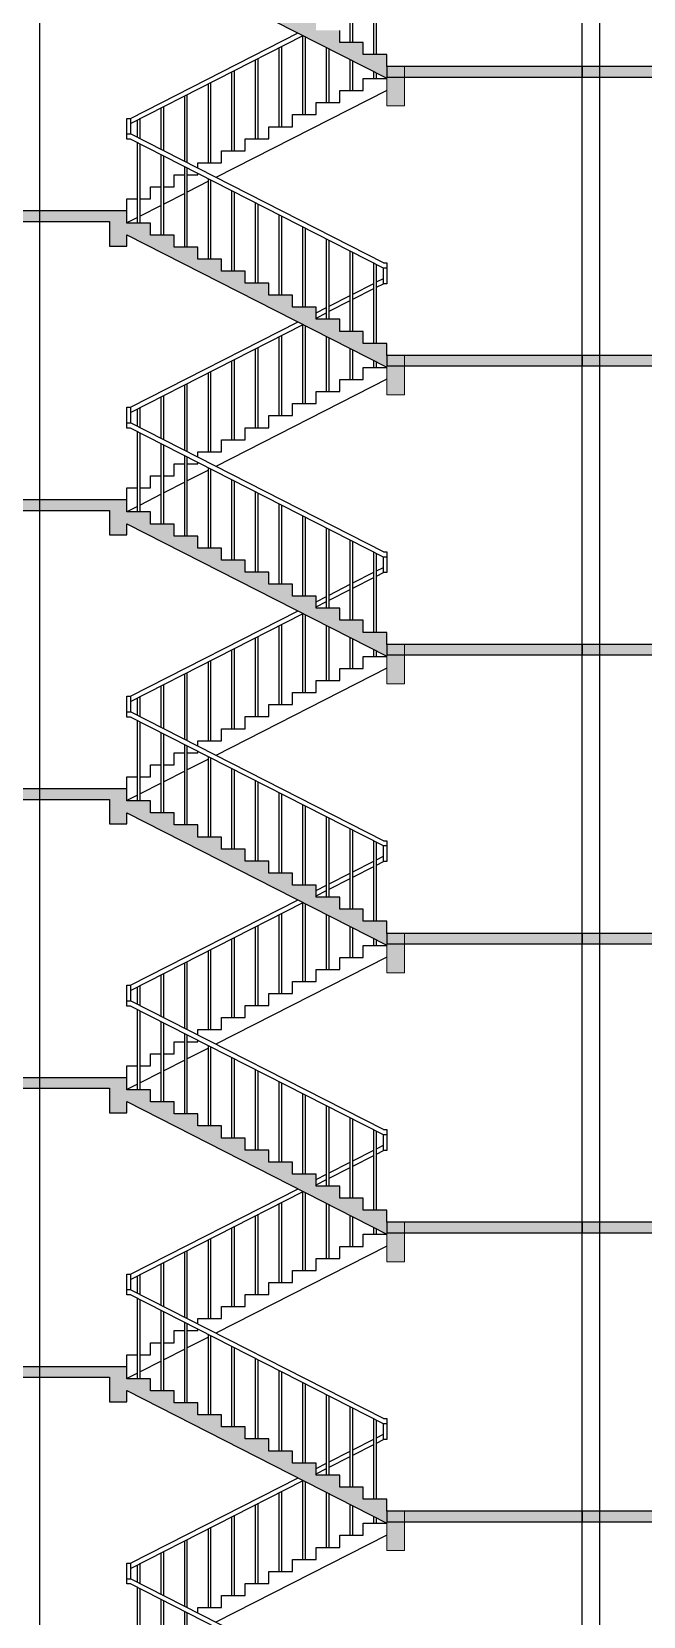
# Model space of a CAD drawing. Extents: x -1 to 1050000, y -900000 to 0.
# Drawn here: x 547831 to 554817, y -129801 to -111703 of the extents above; entities that cross this region are included whole.
import ezdxf

# ---------------------------------------------------------------- set-up
doc = ezdxf.new("R2010")
doc.units = 0
doc.header["$LTSCALE"] = 1000
doc.header["$MEASUREMENT"] = 0
for name, color, linetype in [('COLUMN', 9, 'Continuous'), ('E_LINE', 7, 'Continuous'), ('FLOOR-100', 173, 'Continuous'), ('PUB_HATCH', 8, 'Continuous'), ('S_E_STAIR', 4, 'Continuous'), ('S_STAIR', 9, 'Continuous'), ('S_WALL', 9, 'Continuous')]:
    doc.layers.add(name, color=color, linetype=linetype)
doc.layers.add('TL-floor', color=35, linetype='Continuous', lineweight=18)

msp = doc.modelspace()

# ---------------------------------------------------------------- hatches: boundary and pattern name
at = {"layer": 'FLOOR-100'}
h = msp.add_hatch(color=256, dxfattribs=at)
h.dxf.hatch_style = 1
h.paths.add_polyline_path([(554118.88, -112100.67), (551888.88, -112100.67), (551888.88, -112220.67), (554118.88, -112220.67)])
h = msp.add_hatch(color=256, dxfattribs=at)
h.dxf.hatch_style = 1
h.paths.add_polyline_path([(566668.88, -112220.67), (566668.88, -112100.67), (554118.88, -112100.67), (554118.88, -112220.67)])
h = msp.add_hatch(color=256, dxfattribs=at)
h.dxf.hatch_style = 1
h.paths.add_polyline_path([(554118.88, -115400.67), (551888.88, -115400.67), (551888.88, -115520.67), (554118.88, -115520.67)])
h = msp.add_hatch(color=256, dxfattribs=at)
h.dxf.hatch_style = 1
h.paths.add_polyline_path([(566668.88, -115520.67), (566668.88, -115400.67), (554118.88, -115400.67), (554118.88, -115520.67)])
h = msp.add_hatch(color=256, dxfattribs=at)
h.dxf.hatch_style = 1
h.paths.add_polyline_path([(554118.88, -118700.67), (551888.88, -118700.67), (551888.88, -118820.67), (554118.88, -118820.67)])
h = msp.add_hatch(color=256, dxfattribs=at)
h.dxf.hatch_style = 1
h.paths.add_polyline_path([(566668.88, -118820.67), (566668.88, -118700.67), (554118.88, -118700.67), (554118.88, -118820.67)])
h = msp.add_hatch(color=256, dxfattribs=at)
h.dxf.hatch_style = 1
h.paths.add_polyline_path([(554118.88, -122000.67), (551888.88, -122000.67), (551888.88, -122120.67), (554118.88, -122120.67)])
h = msp.add_hatch(color=256, dxfattribs=at)
h.dxf.hatch_style = 1
h.paths.add_polyline_path([(566668.88, -122120.67), (566668.88, -122000.67), (554118.88, -122000.67), (554118.88, -122120.67)])
h = msp.add_hatch(color=256, dxfattribs=at)
h.dxf.hatch_style = 1
h.paths.add_polyline_path([(554118.88, -125300.67), (551888.88, -125300.67), (551888.88, -125420.67), (554118.88, -125420.67)])
h = msp.add_hatch(color=256, dxfattribs=at)
h.dxf.hatch_style = 1
h.paths.add_polyline_path([(566668.88, -125420.67), (566668.88, -125300.67), (554118.88, -125300.67), (554118.88, -125420.67)])
h = msp.add_hatch(color=256, dxfattribs=at)
h.dxf.hatch_style = 1
h.paths.add_polyline_path([(554118.88, -128600.67), (551888.88, -128600.67), (551888.88, -128720.67), (554118.88, -128720.67)])
h = msp.add_hatch(color=256, dxfattribs=at)
h.dxf.hatch_style = 1
h.paths.add_polyline_path([(566668.88, -128720.67), (566668.88, -128600.67), (554118.88, -128600.67), (554118.88, -128720.67)])
at = {"layer": 'PUB_HATCH'}
for points in [[(551888.88, -112100.67), (551888.88, -111963.17), (551618.88, -111963.17), (551618.88, -111825.67), (551348.88, -111825.67), (551348.88, -111688.17), (551078.88, -111688.17), (551078.88, -111550.67), (550808.88, -111550.67), (550808.88, -111413.17), (550538.88, -111413.17), (550538.88, -111275.67), (550268.88, -111275.67), (550268.88, -111138.17), (549998.88, -111138.17), (549998.88, -111000.67), (549728.88, -111000.67), (549728.88, -110863.17), (549458.88, -110863.17), (549458.88, -110725.67), (549188.88, -110725.67), (549188.88, -110588.17), (548918.88, -110588.17), (548918.88, -110570.67), (548918.88, -110722.84), (551888.88, -112235.34)], [(548918.88, -113750.67), (547718.88, -113750.67), (547718.88, -113870.67), (548718.88, -113870.67), (548718.88, -114150.67), (548918.88, -114150.67)], [(551888.88, -115400.67), (551888.88, -115263.17), (551618.88, -115263.17), (551618.88, -115125.67), (551348.88, -115125.67), (551348.88, -114988.17), (551078.88, -114988.17), (551078.88, -114850.67), (550808.88, -114850.67), (550808.88, -114713.17), (550538.88, -114713.17), (550538.88, -114575.67), (550268.88, -114575.67), (550268.88, -114438.17), (549998.88, -114438.17), (549998.88, -114300.67), (549728.88, -114300.67), (549728.88, -114163.17), (549458.88, -114163.17), (549458.88, -114025.67), (549188.88, -114025.67), (549188.88, -113888.17), (548918.88, -113888.17), (548918.88, -113870.67), (548918.88, -114022.84), (551888.88, -115535.34)], [(548918.88, -117050.67), (547718.88, -117050.67), (547718.88, -117170.67), (548718.88, -117170.67), (548718.88, -117450.67), (548918.88, -117450.67)], [(551888.88, -118700.67), (551888.88, -118563.17), (551618.88, -118563.17), (551618.88, -118425.67), (551348.88, -118425.67), (551348.88, -118288.17), (551078.88, -118288.17), (551078.88, -118150.67), (550808.88, -118150.67), (550808.88, -118013.17), (550538.88, -118013.17), (550538.88, -117875.67), (550268.88, -117875.67), (550268.88, -117738.17), (549998.88, -117738.17), (549998.88, -117600.67), (549728.88, -117600.67), (549728.88, -117463.17), (549458.88, -117463.17), (549458.88, -117325.67), (549188.88, -117325.67), (549188.88, -117188.17), (548918.88, -117188.17), (548918.88, -117170.67), (548918.88, -117322.84), (551888.88, -118835.34)], [(548918.88, -120350.67), (547718.88, -120350.67), (547718.88, -120470.67), (548718.88, -120470.67), (548718.88, -120750.67), (548918.88, -120750.67)], [(551888.88, -122000.67), (551888.88, -121863.17), (551618.88, -121863.17), (551618.88, -121725.67), (551348.88, -121725.67), (551348.88, -121588.17), (551078.88, -121588.17), (551078.88, -121450.67), (550808.88, -121450.67), (550808.88, -121313.17), (550538.88, -121313.17), (550538.88, -121175.67), (550268.88, -121175.67), (550268.88, -121038.17), (549998.88, -121038.17), (549998.88, -120900.67), (549728.88, -120900.67), (549728.88, -120763.17), (549458.88, -120763.17), (549458.88, -120625.67), (549188.88, -120625.67), (549188.88, -120488.17), (548918.88, -120488.17), (548918.88, -120470.67), (548918.88, -120622.84), (551888.88, -122135.34)], [(548918.88, -123650.67), (547718.88, -123650.67), (547718.88, -123770.67), (548718.88, -123770.67), (548718.88, -124050.67), (548918.88, -124050.67)], [(551888.88, -125300.67), (551888.88, -125163.17), (551618.88, -125163.17), (551618.88, -125025.67), (551348.88, -125025.67), (551348.88, -124888.17), (551078.88, -124888.17), (551078.88, -124750.67), (550808.88, -124750.67), (550808.88, -124613.17), (550538.88, -124613.17), (550538.88, -124475.67), (550268.88, -124475.67), (550268.88, -124338.17), (549998.88, -124338.17), (549998.88, -124200.67), (549728.88, -124200.67), (549728.88, -124063.17), (549458.88, -124063.17), (549458.88, -123925.67), (549188.88, -123925.67), (549188.88, -123788.17), (548918.88, -123788.17), (548918.88, -123770.67), (548918.88, -123922.84), (551888.88, -125435.34)], [(548918.88, -126950.67), (547718.88, -126950.67), (547718.88, -127070.67), (548718.88, -127070.67), (548718.88, -127350.67), (548918.88, -127350.67)], [(551888.88, -128600.67), (551888.88, -128463.17), (551618.88, -128463.17), (551618.88, -128325.67), (551348.88, -128325.67), (551348.88, -128188.17), (551078.88, -128188.17), (551078.88, -128050.67), (550808.88, -128050.67), (550808.88, -127913.17), (550538.88, -127913.17), (550538.88, -127775.67), (550268.88, -127775.67), (550268.88, -127638.17), (549998.88, -127638.17), (549998.88, -127500.67), (549728.88, -127500.67), (549728.88, -127363.17), (549458.88, -127363.17), (549458.88, -127225.67), (549188.88, -127225.67), (549188.88, -127088.17), (548918.88, -127088.17), (548918.88, -127070.67), (548918.88, -127222.84), (551888.88, -128735.34)]]:
    msp.add_hatch(color=256, dxfattribs=at).paths.add_polyline_path(points)
at = {"layer": 'TL-floor'}
h = msp.add_hatch(color=256, dxfattribs=at)
h.dxf.hatch_style = 1
h.paths.add_polyline_path([(551888.88, -112550.67), (552088.88, -112550.67), (552088.88, -112100.67), (551888.88, -112100.67)])
h = msp.add_hatch(color=256, dxfattribs=at)
h.dxf.hatch_style = 1
h.paths.add_polyline_path([(551888.88, -115850.67), (552088.88, -115850.67), (552088.88, -115400.67), (551888.88, -115400.67)])
h = msp.add_hatch(color=256, dxfattribs=at)
h.dxf.hatch_style = 1
h.paths.add_polyline_path([(551888.88, -119150.67), (552088.88, -119150.67), (552088.88, -118700.67), (551888.88, -118700.67)])
h = msp.add_hatch(color=256, dxfattribs=at)
h.dxf.hatch_style = 1
h.paths.add_polyline_path([(551888.88, -122450.67), (552088.88, -122450.67), (552088.88, -122000.67), (551888.88, -122000.67)])
h = msp.add_hatch(color=256, dxfattribs=at)
h.dxf.hatch_style = 1
h.paths.add_polyline_path([(551888.88, -125750.67), (552088.88, -125750.67), (552088.88, -125300.67), (551888.88, -125300.67)])
h = msp.add_hatch(color=256, dxfattribs=at)
h.dxf.hatch_style = 1
h.paths.add_polyline_path([(551888.88, -129050.67), (552088.88, -129050.67), (552088.88, -128600.67), (551888.88, -128600.67)])

# ---------------------------------------------------------------- linework, layer by layer
at = {"layer": 'COLUMN'}
msp.add_line((547918.88, -75920.67), (547918.88, -149900.67), dxfattribs=at)
at = {"layer": 'E_LINE'}
for p, q in [((554318.88, -116600.67), (554318.88, -115400.67)), ((554318.88, -123200.67), (554318.88, -122000.67)), ((554318.88, -126500.67), (554318.88, -125300.67)), ((554318.88, -129800.67), (554318.88, -128600.67))]:
    msp.add_line(p, q, dxfattribs=at)
at = {"layer": 'FLOOR-100'}
for points in [[(551888.88, -112100.67), (551888.88, -112220.67), (554118.88, -112220.67), (554118.88, -112100.67)], [(554118.88, -112100.67), (554118.88, -112220.67), (566668.88, -112220.67), (566668.88, -112100.67)], [(551888.88, -115400.67), (551888.88, -115520.67), (554118.88, -115520.67), (554118.88, -115400.67)], [(554118.88, -115400.67), (554118.88, -115520.67), (566668.88, -115520.67), (566668.88, -115400.67)], [(551888.88, -118700.67), (551888.88, -118820.67), (554118.88, -118820.67), (554118.88, -118700.67)], [(554118.88, -118700.67), (554118.88, -118820.67), (566668.88, -118820.67), (566668.88, -118700.67)], [(551888.88, -122000.67), (551888.88, -122120.67), (554118.88, -122120.67), (554118.88, -122000.67)], [(554118.88, -122000.67), (554118.88, -122120.67), (566668.88, -122120.67), (566668.88, -122000.67)], [(551888.88, -125300.67), (551888.88, -125420.67), (554118.88, -125420.67), (554118.88, -125300.67)], [(554118.88, -125300.67), (554118.88, -125420.67), (566668.88, -125420.67), (566668.88, -125300.67)], [(551888.88, -128600.67), (551888.88, -128720.67), (554118.88, -128720.67), (554118.88, -128600.67)], [(554118.88, -128600.67), (554118.88, -128720.67), (566668.88, -128720.67), (566668.88, -128600.67)]]:
    msp.add_lwpolyline(points, close=True, dxfattribs=at)
at = {"layer": 'S_E_STAIR'}
for p, q in [((551468.88, -111825.67), (551468.88, -110909.28)), ((551498.88, -111825.67), (551498.88, -110924.56)), ((551738.88, -111963.17), (551738.88, -111046.78)), ((551768.88, -111963.17), (551768.88, -111062.06)), ((548958.88, -112692.8), (550873.02, -111718.01)), ((548958.88, -112752.8), (550931.93, -111748.01)), ((550928.88, -112650.67), (550928.88, -111749.56)), ((550958.88, -112650.67), (550958.88, -111761.73)), ((550418.88, -112925.67), (550418.88, -112009.28)), ((550658.88, -112788.17), (550658.88, -111887.06)), ((550688.88, -112788.17), (550688.88, -111871.78)), ((551198.88, -112513.17), (551198.88, -111883.95)), ((551228.88, -112513.17), (551228.88, -111899.23)), ((551468.88, -112375.67), (551468.88, -112021.45)), ((550118.88, -113063.17), (550118.88, -112162.06)), ((550148.88, -113063.17), (550148.88, -112146.78)), ((550388.88, -112925.67), (550388.88, -112024.56)), ((551498.88, -112375.67), (551498.88, -112036.73)), ((551738.88, -112238.17), (551738.88, -112158.95)), ((551768.88, -112238.17), (551768.88, -112174.23)), ((549848.88, -113200.67), (549848.88, -112299.56)), ((549878.88, -113200.67), (549878.88, -112284.28)), ((551888.88, -112372.84), (549934.73, -113368.01)), ((551348.88, -112513.17), (551348.88, -112375.67)), ((551348.88, -112375.67), (551618.88, -112375.67)), ((551618.88, -112375.67), (551618.88, -112238.17)), ((551618.88, -112238.17), (551888.88, -112238.17)), ((549338.88, -113064.56), (549338.88, -112559.28)), ((549578.88, -113186.78), (549578.88, -112437.06)), ((549608.88, -113202.06), (549608.88, -112421.78)), ((551078.88, -112650.67), (551078.88, -112513.17)), ((551078.88, -112513.17), (551348.88, -112513.17)), ((548918.88, -112931.04), (548918.88, -112692.8)), ((548918.88, -112692.8), (548958.88, -112692.8)), ((548958.88, -112692.8), (548958.88, -112871.04)), ((549038.88, -112911.78), (549038.88, -112712.06)), ((549068.88, -112927.06), (549068.88, -112696.78)), ((549308.88, -113049.28), (549308.88, -112574.56)), ((550808.88, -112788.17), (550808.88, -112650.67)), ((550808.88, -112650.67), (551078.88, -112650.67)), ((548918.88, -112871.04), (548958.88, -112871.04)), ((551848.88, -114342.8), (548958.88, -112871.04)), ((550268.88, -113063.17), (550268.88, -112925.67)), ((550268.88, -112925.67), (550538.88, -112925.67)), ((550538.88, -112925.67), (550538.88, -112788.17)), ((550538.88, -112788.17), (550808.88, -112788.17)), ((548958.88, -112931.04), (548918.88, -112931.04)), ((551848.88, -114402.8), (548958.88, -112931.04)), ((549038.88, -113888.17), (549038.88, -112971.78)), ((549068.88, -113888.17), (549068.88, -112987.06)), ((549308.88, -114025.67), (549308.88, -113109.28)), ((549998.88, -113200.67), (549998.88, -113063.17)), ((549998.88, -113063.17), (550268.88, -113063.17)), ((549338.88, -114025.67), (549338.88, -113124.56)), ((549578.88, -114163.17), (549578.88, -113246.78)), ((549608.88, -114163.17), (549608.88, -113262.06)), ((549728.88, -113263.17), (549728.88, -113200.67)), ((549728.88, -113200.67), (549998.88, -113200.67)), ((549458.88, -113475.67), (549458.88, -113338.17)), ((549458.88, -113338.17), (549578.88, -113338.17)), ((549608.88, -113338.17), (549728.88, -113338.17)), ((549848.88, -113411.73), (549608.88, -113533.95)), ((549728.88, -113338.17), (549728.88, -113323.17)), ((549848.88, -114300.67), (549848.88, -113384.28)), ((549878.88, -114300.67), (549878.88, -113399.56)), ((548918.88, -113750.67), (548918.88, -113613.17)), ((548918.88, -113613.17), (549038.88, -113613.17)), ((549068.88, -113613.17), (549188.88, -113613.17)), ((549188.88, -113613.17), (549188.88, -113475.67)), ((549188.88, -113475.67), (549308.88, -113475.67)), ((549338.88, -113475.67), (549458.88, -113475.67)), ((549578.88, -113549.23), (549338.88, -113671.45)), ((550118.88, -114438.17), (550118.88, -113521.78)), ((550148.88, -114438.17), (550148.88, -113537.06)), ((549038.88, -113824.23), (548918.88, -113885.34)), ((549308.88, -113686.73), (549068.88, -113808.95)), ((550388.88, -114575.67), (550388.88, -113659.28)), ((550418.88, -114575.67), (550418.88, -113674.56)), ((550658.88, -114713.17), (550658.88, -113796.78)), ((550688.88, -114713.17), (550688.88, -113812.06)), ((550928.88, -114850.67), (550928.88, -113934.28)), ((550958.88, -114850.67), (550958.88, -113949.56)), ((551198.88, -114988.17), (551198.88, -114071.78)), ((551228.88, -114988.17), (551228.88, -114087.06)), ((551468.88, -115125.67), (551468.88, -114209.28)), ((551498.88, -115125.67), (551498.88, -114224.56)), ((551738.88, -115263.17), (551738.88, -114346.78)), ((551768.88, -115263.17), (551768.88, -114362.06)), ((551848.88, -114342.8), (551888.88, -114342.8)), ((551888.88, -114342.8), (551888.88, -114581.04)), ((551768.88, -114561.78), (551848.88, -114521.04)), ((551888.88, -114402.8), (551848.88, -114402.8)), ((551848.88, -114581.04), (551848.88, -114402.8)), ((551228.88, -114836.78), (551468.88, -114714.56)), ((551498.88, -114699.28), (551738.88, -114577.06)), ((551498.88, -114759.28), (551738.88, -114637.06)), ((551768.88, -114621.78), (551848.88, -114581.04)), ((551888.88, -114581.04), (551848.88, -114581.04)), ((551078.88, -114913.17), (551198.88, -114852.06)), ((551078.88, -114973.17), (551198.88, -114912.06)), ((551228.88, -114896.78), (551468.88, -114774.56)), ((548958.88, -115992.8), (550873.02, -115018.01)), ((548958.88, -116052.8), (550931.93, -115048.01)), ((550928.88, -115950.67), (550928.88, -115049.56)), ((550958.88, -115950.67), (550958.88, -115061.73)), ((550658.88, -116088.17), (550658.88, -115187.06)), ((550688.88, -116088.17), (550688.88, -115171.78)), ((551198.88, -115813.17), (551198.88, -115183.95)), ((551228.88, -115813.17), (551228.88, -115199.23)), ((550118.88, -116363.17), (550118.88, -115462.06)), ((550148.88, -116363.17), (550148.88, -115446.78)), ((550388.88, -116225.67), (550388.88, -115324.56)), ((550418.88, -116225.67), (550418.88, -115309.28)), ((551468.88, -115675.67), (551468.88, -115321.45)), ((551498.88, -115675.67), (551498.88, -115336.73)), ((551738.88, -115538.17), (551738.88, -115458.95)), ((549848.88, -116500.67), (549848.88, -115599.56)), ((549878.88, -116500.67), (549878.88, -115584.28)), ((551618.88, -115675.67), (551618.88, -115538.17)), ((551618.88, -115538.17), (551888.88, -115538.17)), ((551768.88, -115538.17), (551768.88, -115474.23)), ((549578.88, -116486.78), (549578.88, -115737.06)), ((549608.88, -116502.06), (549608.88, -115721.78)), ((551888.88, -115672.84), (549934.73, -116668.01)), ((551078.88, -115950.67), (551078.88, -115813.17)), ((551078.88, -115813.17), (551348.88, -115813.17)), ((551348.88, -115813.17), (551348.88, -115675.67)), ((551348.88, -115675.67), (551618.88, -115675.67)), ((548918.88, -116231.04), (548918.88, -115992.8)), ((548918.88, -115992.8), (548958.88, -115992.8)), ((548958.88, -115992.8), (548958.88, -116171.04)), ((549068.88, -116227.06), (549068.88, -115996.78)), ((549308.88, -116349.28), (549308.88, -115874.56)), ((549338.88, -116364.56), (549338.88, -115859.28)), ((550808.88, -116088.17), (550808.88, -115950.67)), ((550808.88, -115950.67), (551078.88, -115950.67)), ((548918.88, -116171.04), (548958.88, -116171.04)), ((551848.88, -117642.8), (548958.88, -116171.04)), ((549038.88, -116211.78), (549038.88, -116012.06)), ((550538.88, -116225.67), (550538.88, -116088.17)), ((550538.88, -116088.17), (550808.88, -116088.17)), ((548958.88, -116231.04), (548918.88, -116231.04)), ((551848.88, -117702.8), (548958.88, -116231.04)), ((549038.88, -117188.17), (549038.88, -116271.78)), ((549068.88, -117188.17), (549068.88, -116287.06)), ((549998.88, -116500.67), (549998.88, -116363.17)), ((549998.88, -116363.17), (550268.88, -116363.17)), ((550268.88, -116363.17), (550268.88, -116225.67)), ((550268.88, -116225.67), (550538.88, -116225.67)), ((549308.88, -117325.67), (549308.88, -116409.28)), ((549338.88, -117325.67), (549338.88, -116424.56)), ((549578.88, -117463.17), (549578.88, -116546.78)), ((549728.88, -116563.17), (549728.88, -116500.67)), ((549728.88, -116500.67), (549998.88, -116500.67)), ((549458.88, -116775.67), (549458.88, -116638.17)), ((549458.88, -116638.17), (549578.88, -116638.17)), ((549608.88, -117463.17), (549608.88, -116562.06)), ((549608.88, -116638.17), (549728.88, -116638.17)), ((549848.88, -116711.73), (549608.88, -116833.95)), ((549728.88, -116638.17), (549728.88, -116623.17)), ((549848.88, -117600.67), (549848.88, -116684.28)), ((549878.88, -117600.67), (549878.88, -116699.56)), ((549188.88, -116913.17), (549188.88, -116775.67)), ((549188.88, -116775.67), (549308.88, -116775.67)), ((549338.88, -116775.67), (549458.88, -116775.67)), ((549578.88, -116849.23), (549338.88, -116971.45)), ((550118.88, -117738.17), (550118.88, -116821.78)), ((550148.88, -117738.17), (550148.88, -116837.06)), ((548918.88, -117050.67), (548918.88, -116913.17)), ((548918.88, -116913.17), (549038.88, -116913.17)), ((549068.88, -116913.17), (549188.88, -116913.17)), ((549308.88, -116986.73), (549068.88, -117108.95)), ((550388.88, -117875.67), (550388.88, -116959.28)), ((550418.88, -117875.67), (550418.88, -116974.56)), ((549038.88, -117124.23), (548918.88, -117185.34)), ((550658.88, -118013.17), (550658.88, -117096.78)), ((550688.88, -118013.17), (550688.88, -117112.06)), ((550928.88, -118150.67), (550928.88, -117234.28)), ((550958.88, -118150.67), (550958.88, -117249.56)), ((551198.88, -118288.17), (551198.88, -117371.78)), ((551228.88, -118288.17), (551228.88, -117387.06)), ((551468.88, -118425.67), (551468.88, -117509.28)), ((551498.88, -118425.67), (551498.88, -117524.56)), ((551738.88, -118563.17), (551738.88, -117646.78)), ((551768.88, -118563.17), (551768.88, -117662.06)), ((551848.88, -117642.8), (551888.88, -117642.8)), ((551888.88, -117702.8), (551848.88, -117702.8)), ((551848.88, -117881.04), (551848.88, -117702.8)), ((551888.88, -117642.8), (551888.88, -117881.04)), ((551498.88, -117999.28), (551738.88, -117877.06)), ((551498.88, -118059.28), (551738.88, -117937.06)), ((551768.88, -117861.78), (551848.88, -117821.04)), ((551768.88, -117921.78), (551848.88, -117881.04)), ((551888.88, -117881.04), (551848.88, -117881.04)), ((551078.88, -118213.17), (551198.88, -118152.06)), ((551228.88, -118136.78), (551468.88, -118014.56)), ((551228.88, -118196.78), (551468.88, -118074.56)), ((548958.88, -119292.8), (550873.02, -118318.01)), ((548958.88, -119352.8), (550931.93, -118348.01)), ((550928.88, -119250.67), (550928.88, -118349.56)), ((551078.88, -118273.17), (551198.88, -118212.06)), ((550658.88, -119388.17), (550658.88, -118487.06)), ((550688.88, -119388.17), (550688.88, -118471.78)), ((550958.88, -119250.67), (550958.88, -118361.73)), ((551198.88, -119113.17), (551198.88, -118483.95)), ((551228.88, -119113.17), (551228.88, -118499.23)), ((550388.88, -119525.67), (550388.88, -118624.56)), ((550418.88, -119525.67), (550418.88, -118609.28)), ((551468.88, -118975.67), (551468.88, -118621.45)), ((551498.88, -118975.67), (551498.88, -118636.73)), ((549848.88, -119800.67), (549848.88, -118899.56)), ((549878.88, -119800.67), (549878.88, -118884.28)), ((550118.88, -119663.17), (550118.88, -118762.06)), ((550148.88, -119663.17), (550148.88, -118746.78)), ((551618.88, -118975.67), (551618.88, -118838.17)), ((551618.88, -118838.17), (551888.88, -118838.17)), ((551738.88, -118838.17), (551738.88, -118758.95)), ((551768.88, -118838.17), (551768.88, -118774.23)), ((549578.88, -119786.78), (549578.88, -119037.06)), ((549608.88, -119802.06), (549608.88, -119021.78)), ((551888.88, -118972.84), (549934.73, -119968.01)), ((551348.88, -119113.17), (551348.88, -118975.67)), ((551348.88, -118975.67), (551618.88, -118975.67)), ((549308.88, -119649.28), (549308.88, -119174.56)), ((549338.88, -119664.56), (549338.88, -119159.28)), ((550808.88, -119388.17), (550808.88, -119250.67)), ((550808.88, -119250.67), (551078.88, -119250.67)), ((551078.88, -119250.67), (551078.88, -119113.17)), ((551078.88, -119113.17), (551348.88, -119113.17)), ((548918.88, -119531.04), (548918.88, -119292.8)), ((548918.88, -119292.8), (548958.88, -119292.8)), ((548958.88, -119292.8), (548958.88, -119471.04)), ((549038.88, -119511.78), (549038.88, -119312.06)), ((549068.88, -119527.06), (549068.88, -119296.78)), ((550538.88, -119525.67), (550538.88, -119388.17)), ((550538.88, -119388.17), (550808.88, -119388.17)), ((548918.88, -119471.04), (548958.88, -119471.04)), ((548958.88, -119531.04), (548918.88, -119531.04)), ((551848.88, -120942.8), (548958.88, -119471.04)), ((551848.88, -121002.8), (548958.88, -119531.04)), ((549038.88, -120488.17), (549038.88, -119571.78)), ((549068.88, -120488.17), (549068.88, -119587.06)), ((550268.88, -119663.17), (550268.88, -119525.67)), ((550268.88, -119525.67), (550538.88, -119525.67)), ((549308.88, -120625.67), (549308.88, -119709.28)), ((549338.88, -120625.67), (549338.88, -119724.56)), ((549728.88, -119863.17), (549728.88, -119800.67)), ((549728.88, -119800.67), (549998.88, -119800.67)), ((549998.88, -119800.67), (549998.88, -119663.17)), ((549998.88, -119663.17), (550268.88, -119663.17)), ((549458.88, -120075.67), (549458.88, -119938.17)), ((549458.88, -119938.17), (549578.88, -119938.17)), ((549578.88, -120763.17), (549578.88, -119846.78)), ((549608.88, -120763.17), (549608.88, -119862.06)), ((549608.88, -119938.17), (549728.88, -119938.17)), ((549728.88, -119938.17), (549728.88, -119923.17)), ((549848.88, -120900.67), (549848.88, -119984.28)), ((549188.88, -120213.17), (549188.88, -120075.67)), ((549188.88, -120075.67), (549308.88, -120075.67)), ((549338.88, -120075.67), (549458.88, -120075.67)), ((549578.88, -120149.23), (549338.88, -120271.45)), ((549848.88, -120011.73), (549608.88, -120133.95)), ((549878.88, -120900.67), (549878.88, -119999.56)), ((550118.88, -121038.17), (550118.88, -120121.78)), ((550148.88, -121038.17), (550148.88, -120137.06)), ((548918.88, -120350.67), (548918.88, -120213.17)), ((548918.88, -120213.17), (549038.88, -120213.17)), ((549068.88, -120213.17), (549188.88, -120213.17)), ((549308.88, -120286.73), (549068.88, -120408.95)), ((550388.88, -121175.67), (550388.88, -120259.28)), ((550418.88, -121175.67), (550418.88, -120274.56)), ((549038.88, -120424.23), (548918.88, -120485.34)), ((550658.88, -121313.17), (550658.88, -120396.78)), ((550688.88, -121313.17), (550688.88, -120412.06)), ((550928.88, -121450.67), (550928.88, -120534.28)), ((550958.88, -121450.67), (550958.88, -120549.56)), ((551198.88, -121588.17), (551198.88, -120671.78)), ((551228.88, -121588.17), (551228.88, -120687.06)), ((551468.88, -121725.67), (551468.88, -120809.28)), ((551498.88, -121725.67), (551498.88, -120824.56)), ((551738.88, -121863.17), (551738.88, -120946.78)), ((551768.88, -121863.17), (551768.88, -120962.06)), ((551848.88, -120942.8), (551888.88, -120942.8)), ((551888.88, -121002.8), (551848.88, -121002.8)), ((551848.88, -121181.04), (551848.88, -121002.8)), ((551888.88, -120942.8), (551888.88, -121181.04)), ((551498.88, -121299.28), (551738.88, -121177.06)), ((551498.88, -121359.28), (551738.88, -121237.06)), ((551768.88, -121161.78), (551848.88, -121121.04)), ((551768.88, -121221.78), (551848.88, -121181.04)), ((551888.88, -121181.04), (551848.88, -121181.04)), ((551228.88, -121436.78), (551468.88, -121314.56)), ((551228.88, -121496.78), (551468.88, -121374.56)), ((551078.88, -121513.17), (551198.88, -121452.06)), ((551078.88, -121573.17), (551198.88, -121512.06)), ((548958.88, -122592.8), (550873.02, -121618.01)), ((548958.88, -122652.8), (550931.93, -121648.01)), ((550658.88, -122688.17), (550658.88, -121787.06)), ((550688.88, -122688.17), (550688.88, -121771.78)), ((550928.88, -122550.67), (550928.88, -121649.56)), ((550958.88, -122550.67), (550958.88, -121661.73)), ((551198.88, -122413.17), (551198.88, -121783.95)), ((550388.88, -122825.67), (550388.88, -121924.56)), ((550418.88, -122825.67), (550418.88, -121909.28)), ((551228.88, -122413.17), (551228.88, -121799.23)), ((551468.88, -122275.67), (551468.88, -121921.45)), ((551498.88, -122275.67), (551498.88, -121936.73)), ((550118.88, -122963.17), (550118.88, -122062.06)), ((550148.88, -122963.17), (550148.88, -122046.78)), ((551618.88, -122275.67), (551618.88, -122138.17)), ((551618.88, -122138.17), (551888.88, -122138.17)), ((551738.88, -122138.17), (551738.88, -122058.95)), ((551768.88, -122138.17), (551768.88, -122074.23)), ((549578.88, -123086.78), (549578.88, -122337.06)), ((549608.88, -123102.06), (549608.88, -122321.78)), ((549848.88, -123100.67), (549848.88, -122199.56)), ((549878.88, -123100.67), (549878.88, -122184.28)), ((551888.88, -122272.84), (549934.73, -123268.01)), ((551348.88, -122413.17), (551348.88, -122275.67)), ((551348.88, -122275.67), (551618.88, -122275.67)), ((549308.88, -122949.28), (549308.88, -122474.56)), ((549338.88, -122964.56), (549338.88, -122459.28)), ((551078.88, -122550.67), (551078.88, -122413.17)), ((551078.88, -122413.17), (551348.88, -122413.17)), ((548918.88, -122831.04), (548918.88, -122592.8)), ((548918.88, -122592.8), (548958.88, -122592.8)), ((548958.88, -122592.8), (548958.88, -122771.04)), ((549038.88, -122811.78), (549038.88, -122612.06)), ((549068.88, -122827.06), (549068.88, -122596.78)), ((550538.88, -122825.67), (550538.88, -122688.17)), ((550538.88, -122688.17), (550808.88, -122688.17)), ((550808.88, -122688.17), (550808.88, -122550.67)), ((550808.88, -122550.67), (551078.88, -122550.67)), ((548918.88, -122771.04), (548958.88, -122771.04)), ((548958.88, -122831.04), (548918.88, -122831.04)), ((551848.88, -124242.8), (548958.88, -122771.04)), ((551848.88, -124302.8), (548958.88, -122831.04)), ((549038.88, -123788.17), (549038.88, -122871.78)), ((550268.88, -122963.17), (550268.88, -122825.67)), ((550268.88, -122825.67), (550538.88, -122825.67)), ((549068.88, -123788.17), (549068.88, -122887.06)), ((549308.88, -123925.67), (549308.88, -123009.28)), ((549338.88, -123925.67), (549338.88, -123024.56)), ((549998.88, -123100.67), (549998.88, -122963.17)), ((549998.88, -122963.17), (550268.88, -122963.17)), ((549458.88, -123375.67), (549458.88, -123238.17)), ((549458.88, -123238.17), (549578.88, -123238.17)), ((549578.88, -124063.17), (549578.88, -123146.78)), ((549608.88, -124063.17), (549608.88, -123162.06)), ((549608.88, -123238.17), (549728.88, -123238.17)), ((549728.88, -123163.17), (549728.88, -123100.67)), ((549728.88, -123100.67), (549998.88, -123100.67)), ((549728.88, -123238.17), (549728.88, -123223.17)), ((549188.88, -123513.17), (549188.88, -123375.67)), ((549188.88, -123375.67), (549308.88, -123375.67)), ((549338.88, -123375.67), (549458.88, -123375.67)), ((549848.88, -123311.73), (549608.88, -123433.95)), ((549848.88, -124200.67), (549848.88, -123284.28)), ((549878.88, -124200.67), (549878.88, -123299.56)), ((550118.88, -124338.17), (550118.88, -123421.78)), ((548918.88, -123650.67), (548918.88, -123513.17)), ((548918.88, -123513.17), (549038.88, -123513.17)), ((549068.88, -123513.17), (549188.88, -123513.17)), ((549308.88, -123586.73), (549068.88, -123708.95)), ((549578.88, -123449.23), (549338.88, -123571.45)), ((550148.88, -124338.17), (550148.88, -123437.06)), ((550388.88, -124475.67), (550388.88, -123559.28)), ((550418.88, -124475.67), (550418.88, -123574.56)), ((549038.88, -123724.23), (548918.88, -123785.34)), ((550658.88, -124613.17), (550658.88, -123696.78)), ((550688.88, -124613.17), (550688.88, -123712.06)), ((550928.88, -124750.67), (550928.88, -123834.28)), ((550958.88, -124750.67), (550958.88, -123849.56)), ((551198.88, -124888.17), (551198.88, -123971.78)), ((551228.88, -124888.17), (551228.88, -123987.06)), ((551468.88, -125025.67), (551468.88, -124109.28)), ((551498.88, -125025.67), (551498.88, -124124.56)), ((551738.88, -125163.17), (551738.88, -124246.78)), ((551768.88, -125163.17), (551768.88, -124262.06)), ((551848.88, -124242.8), (551888.88, -124242.8)), ((551888.88, -124302.8), (551848.88, -124302.8)), ((551848.88, -124481.04), (551848.88, -124302.8)), ((551888.88, -124242.8), (551888.88, -124481.04)), ((551498.88, -124599.28), (551738.88, -124477.06)), ((551768.88, -124461.78), (551848.88, -124421.04)), ((551768.88, -124521.78), (551848.88, -124481.04)), ((551888.88, -124481.04), (551848.88, -124481.04)), ((551228.88, -124736.78), (551468.88, -124614.56)), ((551228.88, -124796.78), (551468.88, -124674.56)), ((551498.88, -124659.28), (551738.88, -124537.06)), ((551078.88, -124813.17), (551198.88, -124752.06)), ((551078.88, -124873.17), (551198.88, -124812.06)), ((548958.88, -125892.8), (550873.02, -124918.01)), ((548958.88, -125952.8), (550931.93, -124948.01)), ((550928.88, -125850.67), (550928.88, -124949.56)), ((550958.88, -125850.67), (550958.88, -124961.73)), ((550388.88, -126125.67), (550388.88, -125224.56)), ((550418.88, -126125.67), (550418.88, -125209.28)), ((550658.88, -125988.17), (550658.88, -125087.06)), ((550688.88, -125988.17), (550688.88, -125071.78)), ((551198.88, -125713.17), (551198.88, -125083.95)), ((551228.88, -125713.17), (551228.88, -125099.23)), ((551468.88, -125575.67), (551468.88, -125221.45)), ((550118.88, -126263.17), (550118.88, -125362.06)), ((550148.88, -126263.17), (550148.88, -125346.78)), ((551498.88, -125575.67), (551498.88, -125236.73)), ((551738.88, -125438.17), (551738.88, -125358.95)), ((551768.88, -125438.17), (551768.88, -125374.23)), ((549848.88, -126400.67), (549848.88, -125499.56)), ((549878.88, -126400.67), (549878.88, -125484.28)), ((551888.88, -125572.84), (549934.73, -126568.01)), ((551348.88, -125713.17), (551348.88, -125575.67)), ((551348.88, -125575.67), (551618.88, -125575.67)), ((551618.88, -125575.67), (551618.88, -125438.17)), ((551618.88, -125438.17), (551888.88, -125438.17)), ((549308.88, -126249.28), (549308.88, -125774.56)), ((549338.88, -126264.56), (549338.88, -125759.28)), ((549578.88, -126386.78), (549578.88, -125637.06)), ((549608.88, -126402.06), (549608.88, -125621.78)), ((551078.88, -125850.67), (551078.88, -125713.17)), ((551078.88, -125713.17), (551348.88, -125713.17)), ((548918.88, -126131.04), (548918.88, -125892.8)), ((548918.88, -125892.8), (548958.88, -125892.8)), ((548958.88, -125892.8), (548958.88, -126071.04)), ((549038.88, -126111.78), (549038.88, -125912.06)), ((549068.88, -126127.06), (549068.88, -125896.78)), ((550808.88, -125988.17), (550808.88, -125850.67)), ((550808.88, -125850.67), (551078.88, -125850.67)), ((548958.88, -126071.04), (548918.88, -126071.04)), ((548958.88, -126131.04), (548918.88, -126131.04)), ((551848.88, -127542.8), (548958.88, -126071.04)), ((551848.88, -127602.8), (548958.88, -126131.04)), ((550268.88, -126263.17), (550268.88, -126125.67)), ((550268.88, -126125.67), (550538.88, -126125.67)), ((550538.88, -126125.67), (550538.88, -125988.17)), ((550538.88, -125988.17), (550808.88, -125988.17)), ((549038.88, -127088.17), (549038.88, -126171.78)), ((549068.88, -127088.17), (549068.88, -126187.06)), ((549308.88, -127225.67), (549308.88, -126309.28)), ((549998.88, -126400.67), (549998.88, -126263.17)), ((549998.88, -126263.17), (550268.88, -126263.17)), ((549338.88, -127225.67), (549338.88, -126324.56)), ((549578.88, -127363.17), (549578.88, -126446.78)), ((549608.88, -127363.17), (549608.88, -126462.06)), ((549728.88, -126463.17), (549728.88, -126400.67)), ((549728.88, -126400.67), (549998.88, -126400.67)), ((549188.88, -126813.17), (549188.88, -126675.67)), ((549188.88, -126675.67), (549308.88, -126675.67)), ((549338.88, -126675.67), (549458.88, -126675.67)), ((549458.88, -126675.67), (549458.88, -126538.17)), ((549458.88, -126538.17), (549578.88, -126538.17)), ((549608.88, -126538.17), (549728.88, -126538.17)), ((549848.88, -126611.73), (549608.88, -126733.95)), ((549728.88, -126538.17), (549728.88, -126523.17)), ((549848.88, -127500.67), (549848.88, -126584.28)), ((549878.88, -127500.67), (549878.88, -126599.56)), ((548918.88, -126950.67), (548918.88, -126813.17)), ((548918.88, -126813.17), (549038.88, -126813.17)), ((549068.88, -126813.17), (549188.88, -126813.17)), ((549578.88, -126749.23), (549338.88, -126871.45)), ((550118.88, -127638.17), (550118.88, -126721.78)), ((550148.88, -127638.17), (550148.88, -126737.06)), ((550388.88, -127775.67), (550388.88, -126859.28)), ((549038.88, -127024.23), (548918.88, -127085.34)), ((549308.88, -126886.73), (549068.88, -127008.95)), ((550418.88, -127775.67), (550418.88, -126874.56)), ((550658.88, -127913.17), (550658.88, -126996.78)), ((550688.88, -127913.17), (550688.88, -127012.06)), ((550928.88, -128050.67), (550928.88, -127134.28)), ((550958.88, -128050.67), (550958.88, -127149.56)), ((551198.88, -128188.17), (551198.88, -127271.78)), ((551228.88, -128188.17), (551228.88, -127287.06)), ((551468.88, -128325.67), (551468.88, -127409.28)), ((551498.88, -128325.67), (551498.88, -127424.56)), ((551738.88, -128463.17), (551738.88, -127546.78)), ((551768.88, -128463.17), (551768.88, -127562.06)), ((551848.88, -127542.8), (551888.88, -127542.8)), ((551888.88, -127542.8), (551888.88, -127781.04)), ((551768.88, -127761.78), (551848.88, -127721.04)), ((551888.88, -127602.8), (551848.88, -127602.8)), ((551848.88, -127781.04), (551848.88, -127602.8)), ((551228.88, -128036.78), (551468.88, -127914.56)), ((551498.88, -127899.28), (551738.88, -127777.06)), ((551498.88, -127959.28), (551738.88, -127837.06)), ((551768.88, -127821.78), (551848.88, -127781.04)), ((551888.88, -127781.04), (551848.88, -127781.04)), ((551078.88, -128113.17), (551198.88, -128052.06)), ((551078.88, -128173.17), (551198.88, -128112.06)), ((551228.88, -128096.78), (551468.88, -127974.56)), ((548958.88, -129192.8), (550873.02, -128218.01)), ((548958.88, -129252.8), (550931.93, -128248.01)), ((550928.88, -129150.67), (550928.88, -128249.56)), ((550958.88, -129150.67), (550958.88, -128261.73)), ((550658.88, -129288.17), (550658.88, -128387.06)), ((550688.88, -129288.17), (550688.88, -128371.78)), ((551198.88, -129013.17), (551198.88, -128383.95)), ((551228.88, -129013.17), (551228.88, -128399.23)), ((550118.88, -129563.17), (550118.88, -128662.06)), ((550148.88, -129563.17), (550148.88, -128646.78)), ((550388.88, -129425.67), (550388.88, -128524.56)), ((550418.88, -129425.67), (550418.88, -128509.28)), ((551468.88, -128875.67), (551468.88, -128521.45)), ((551498.88, -128875.67), (551498.88, -128536.73)), ((551738.88, -128738.17), (551738.88, -128658.95)), ((549848.88, -129700.67), (549848.88, -128799.56)), ((549878.88, -129700.67), (549878.88, -128784.28)), ((551618.88, -128875.67), (551618.88, -128738.17)), ((551618.88, -128738.17), (551888.88, -128738.17)), ((551768.88, -128738.17), (551768.88, -128674.23)), ((549578.88, -129686.78), (549578.88, -128937.06)), ((549608.88, -129702.06), (549608.88, -128921.78)), ((551888.88, -128872.84), (549934.73, -129868.01)), ((551078.88, -129150.67), (551078.88, -129013.17)), ((551078.88, -129013.17), (551348.88, -129013.17)), ((551348.88, -129013.17), (551348.88, -128875.67)), ((551348.88, -128875.67), (551618.88, -128875.67)), ((548918.88, -129431.04), (548918.88, -129192.8)), ((548918.88, -129192.8), (548958.88, -129192.8)), ((548958.88, -129192.8), (548958.88, -129371.04)), ((549038.88, -129411.78), (549038.88, -129212.06)), ((549068.88, -129427.06), (549068.88, -129196.78)), ((549308.88, -129549.28), (549308.88, -129074.56)), ((549338.88, -129564.56), (549338.88, -129059.28)), ((550808.88, -129288.17), (550808.88, -129150.67)), ((550808.88, -129150.67), (551078.88, -129150.67)), ((548918.88, -129371.04), (548958.88, -129371.04)), ((552109.02, -130975.28), (548958.88, -129371.04)), ((550538.88, -129425.67), (550538.88, -129288.17)), ((550538.88, -129288.17), (550808.88, -129288.17)), ((548958.88, -129431.04), (548918.88, -129431.04)), ((552109.02, -131035.28), (548958.88, -129431.04)), ((549038.88, -130388.17), (549038.88, -129471.78)), ((549068.88, -130388.17), (549068.88, -129487.06)), ((549998.88, -129700.67), (549998.88, -129563.17)), ((549998.88, -129563.17), (550268.88, -129563.17)), ((550268.88, -129563.17), (550268.88, -129425.67)), ((550268.88, -129425.67), (550538.88, -129425.67)), ((549308.88, -130525.67), (549308.88, -129609.28)), ((549338.88, -130525.67), (549338.88, -129624.56)), ((549578.88, -130663.17), (549578.88, -129746.78)), ((549728.88, -129763.17), (549728.88, -129700.67)), ((549728.88, -129700.67), (549998.88, -129700.67)), ((549608.88, -130663.17), (549608.88, -129762.06))]:
    msp.add_line(p, q, dxfattribs=at)
at = {"layer": 'S_STAIR'}
for p, q in [((548918.88, -110722.84), (551888.88, -112235.34)), ((551348.88, -111825.67), (551348.88, -111688.17)), ((551618.88, -111825.67), (551348.88, -111825.67)), ((551618.88, -111963.17), (551618.88, -111825.67)), ((551888.88, -111963.17), (551618.88, -111963.17)), ((551888.88, -112100.67), (551888.88, -111963.17)), ((548918.88, -113750.67), (547718.88, -113750.67)), ((548918.88, -113888.17), (548918.88, -113750.67)), ((547718.88, -113870.67), (548718.88, -113870.67)), ((548718.88, -113870.67), (548718.88, -114150.67)), ((549188.88, -113888.17), (548918.88, -113888.17)), ((549188.88, -114025.67), (549188.88, -113888.17)), ((548718.88, -114150.67), (548918.88, -114150.67)), ((548918.88, -114022.84), (551888.88, -115535.34)), ((548918.88, -114150.67), (548918.88, -114022.84)), ((549458.88, -114025.67), (549188.88, -114025.67)), ((549458.88, -114163.17), (549458.88, -114025.67)), ((549728.88, -114163.17), (549458.88, -114163.17)), ((549728.88, -114300.67), (549728.88, -114163.17)), ((549998.88, -114300.67), (549728.88, -114300.67)), ((549998.88, -114438.17), (549998.88, -114300.67)), ((550268.88, -114438.17), (549998.88, -114438.17)), ((550268.88, -114575.67), (550268.88, -114438.17)), ((550538.88, -114575.67), (550268.88, -114575.67)), ((550538.88, -114713.17), (550538.88, -114575.67)), ((550808.88, -114713.17), (550538.88, -114713.17)), ((550808.88, -114850.67), (550808.88, -114713.17)), ((551078.88, -114850.67), (550808.88, -114850.67)), ((551078.88, -114988.17), (551078.88, -114850.67)), ((551348.88, -114988.17), (551078.88, -114988.17)), ((551348.88, -115125.67), (551348.88, -114988.17)), ((551618.88, -115125.67), (551348.88, -115125.67)), ((551618.88, -115263.17), (551618.88, -115125.67)), ((551888.88, -115263.17), (551618.88, -115263.17)), ((551888.88, -115400.67), (551888.88, -115263.17)), ((548918.88, -117050.67), (547718.88, -117050.67)), ((548918.88, -117188.17), (548918.88, -117050.67)), ((547718.88, -117170.67), (548718.88, -117170.67)), ((548718.88, -117170.67), (548718.88, -117450.67)), ((549188.88, -117188.17), (548918.88, -117188.17)), ((549188.88, -117325.67), (549188.88, -117188.17)), ((548718.88, -117450.67), (548918.88, -117450.67)), ((548918.88, -117322.84), (551888.88, -118835.34)), ((548918.88, -117450.67), (548918.88, -117322.84)), ((549458.88, -117325.67), (549188.88, -117325.67)), ((549458.88, -117463.17), (549458.88, -117325.67)), ((549728.88, -117463.17), (549458.88, -117463.17)), ((549728.88, -117600.67), (549728.88, -117463.17)), ((549998.88, -117600.67), (549728.88, -117600.67)), ((549998.88, -117738.17), (549998.88, -117600.67)), ((550268.88, -117738.17), (549998.88, -117738.17)), ((550268.88, -117875.67), (550268.88, -117738.17)), ((550538.88, -117875.67), (550268.88, -117875.67)), ((550538.88, -118013.17), (550538.88, -117875.67)), ((550808.88, -118013.17), (550538.88, -118013.17)), ((550808.88, -118150.67), (550808.88, -118013.17)), ((551078.88, -118150.67), (550808.88, -118150.67)), ((551078.88, -118288.17), (551078.88, -118150.67)), ((551348.88, -118288.17), (551078.88, -118288.17)), ((551348.88, -118425.67), (551348.88, -118288.17)), ((551618.88, -118425.67), (551348.88, -118425.67)), ((551618.88, -118563.17), (551618.88, -118425.67)), ((551888.88, -118563.17), (551618.88, -118563.17)), ((551888.88, -118700.67), (551888.88, -118563.17)), ((548918.88, -120350.67), (547718.88, -120350.67)), ((547718.88, -120470.67), (548718.88, -120470.67)), ((548718.88, -120470.67), (548718.88, -120750.67)), ((548918.88, -120488.17), (548918.88, -120350.67)), ((549188.88, -120488.17), (548918.88, -120488.17)), ((549188.88, -120625.67), (549188.88, -120488.17)), ((548918.88, -120622.84), (551888.88, -122135.34)), ((548918.88, -120750.67), (548918.88, -120622.84)), ((549458.88, -120625.67), (549188.88, -120625.67)), ((549458.88, -120763.17), (549458.88, -120625.67)), ((548718.88, -120750.67), (548918.88, -120750.67)), ((549728.88, -120763.17), (549458.88, -120763.17)), ((549728.88, -120900.67), (549728.88, -120763.17)), ((549998.88, -120900.67), (549728.88, -120900.67)), ((549998.88, -121038.17), (549998.88, -120900.67)), ((550268.88, -121038.17), (549998.88, -121038.17)), ((550268.88, -121175.67), (550268.88, -121038.17)), ((550538.88, -121175.67), (550268.88, -121175.67)), ((550538.88, -121313.17), (550538.88, -121175.67)), ((550808.88, -121313.17), (550538.88, -121313.17)), ((550808.88, -121450.67), (550808.88, -121313.17)), ((551078.88, -121450.67), (550808.88, -121450.67)), ((551078.88, -121588.17), (551078.88, -121450.67)), ((551348.88, -121588.17), (551078.88, -121588.17)), ((551348.88, -121725.67), (551348.88, -121588.17)), ((551618.88, -121725.67), (551348.88, -121725.67)), ((551618.88, -121863.17), (551618.88, -121725.67)), ((551888.88, -121863.17), (551618.88, -121863.17)), ((551888.88, -122000.67), (551888.88, -121863.17)), ((548918.88, -123650.67), (547718.88, -123650.67)), ((547718.88, -123770.67), (548718.88, -123770.67)), ((548718.88, -123770.67), (548718.88, -124050.67)), ((548918.88, -123788.17), (548918.88, -123650.67)), ((549188.88, -123788.17), (548918.88, -123788.17)), ((548918.88, -123922.84), (551888.88, -125435.34)), ((548918.88, -124050.67), (548918.88, -123922.84)), ((549188.88, -123925.67), (549188.88, -123788.17)), ((549458.88, -123925.67), (549188.88, -123925.67)), ((549458.88, -124063.17), (549458.88, -123925.67)), ((548718.88, -124050.67), (548918.88, -124050.67)), ((549728.88, -124063.17), (549458.88, -124063.17)), ((549728.88, -124200.67), (549728.88, -124063.17)), ((549998.88, -124200.67), (549728.88, -124200.67)), ((549998.88, -124338.17), (549998.88, -124200.67)), ((550268.88, -124338.17), (549998.88, -124338.17)), ((550268.88, -124475.67), (550268.88, -124338.17)), ((550538.88, -124475.67), (550268.88, -124475.67)), ((550538.88, -124613.17), (550538.88, -124475.67)), ((550808.88, -124613.17), (550538.88, -124613.17)), ((550808.88, -124750.67), (550808.88, -124613.17)), ((551078.88, -124750.67), (550808.88, -124750.67)), ((551078.88, -124888.17), (551078.88, -124750.67)), ((551348.88, -124888.17), (551078.88, -124888.17)), ((551348.88, -125025.67), (551348.88, -124888.17)), ((551618.88, -125025.67), (551348.88, -125025.67)), ((551618.88, -125163.17), (551618.88, -125025.67)), ((551888.88, -125163.17), (551618.88, -125163.17)), ((551888.88, -125300.67), (551888.88, -125163.17)), ((548918.88, -126950.67), (547718.88, -126950.67)), ((548918.88, -127088.17), (548918.88, -126950.67)), ((547718.88, -127070.67), (548718.88, -127070.67)), ((548718.88, -127070.67), (548718.88, -127350.67)), ((549188.88, -127088.17), (548918.88, -127088.17)), ((548918.88, -127222.84), (551888.88, -128735.34)), ((548918.88, -127350.67), (548918.88, -127222.84)), ((549188.88, -127225.67), (549188.88, -127088.17)), ((549458.88, -127225.67), (549188.88, -127225.67)), ((549458.88, -127363.17), (549458.88, -127225.67)), ((548718.88, -127350.67), (548918.88, -127350.67)), ((549728.88, -127363.17), (549458.88, -127363.17)), ((549728.88, -127500.67), (549728.88, -127363.17)), ((549998.88, -127500.67), (549728.88, -127500.67)), ((549998.88, -127638.17), (549998.88, -127500.67)), ((550268.88, -127638.17), (549998.88, -127638.17)), ((550268.88, -127775.67), (550268.88, -127638.17)), ((550538.88, -127775.67), (550268.88, -127775.67)), ((550538.88, -127913.17), (550538.88, -127775.67)), ((550808.88, -127913.17), (550538.88, -127913.17)), ((550808.88, -128050.67), (550808.88, -127913.17)), ((551078.88, -128050.67), (550808.88, -128050.67)), ((551078.88, -128188.17), (551078.88, -128050.67)), ((551348.88, -128188.17), (551078.88, -128188.17)), ((551348.88, -128325.67), (551348.88, -128188.17)), ((551618.88, -128325.67), (551348.88, -128325.67)), ((551618.88, -128463.17), (551618.88, -128325.67)), ((551888.88, -128463.17), (551618.88, -128463.17)), ((551888.88, -128600.67), (551888.88, -128463.17))]:
    msp.add_line(p, q, dxfattribs=at)
at = {"layer": 'S_WALL'}
for p, q in [((554118.88, -149900.67), (554118.88, -79100.67)), ((554318.88, -149900.67), (554318.88, -79100.67))]:
    msp.add_line(p, q, dxfattribs=at)
at = {"layer": 'TL-floor'}
for points in [[(552088.88, -112100.61), (552088.88, -112550.67), (551888.88, -112550.67), (551888.88, -112100.67), (552088.88, -112100.67)], [(552088.88, -115400.61), (552088.88, -115850.67), (551888.88, -115850.67), (551888.88, -115400.67), (552088.88, -115400.67)], [(552088.88, -118700.61), (552088.88, -119150.67), (551888.88, -119150.67), (551888.88, -118700.67), (552088.88, -118700.67)], [(552088.88, -122000.61), (552088.88, -122450.67), (551888.88, -122450.67), (551888.88, -122000.67), (552088.88, -122000.67)], [(552088.88, -125300.61), (552088.88, -125750.67), (551888.88, -125750.67), (551888.88, -125300.67), (552088.88, -125300.67)], [(552088.88, -128600.61), (552088.88, -129050.67), (551888.88, -129050.67), (551888.88, -128600.67), (552088.88, -128600.67)]]:
    msp.add_lwpolyline(points, dxfattribs=at)

doc.saveas('drawing.dxf')
